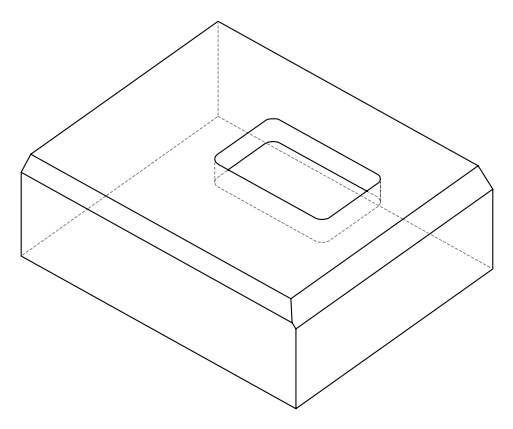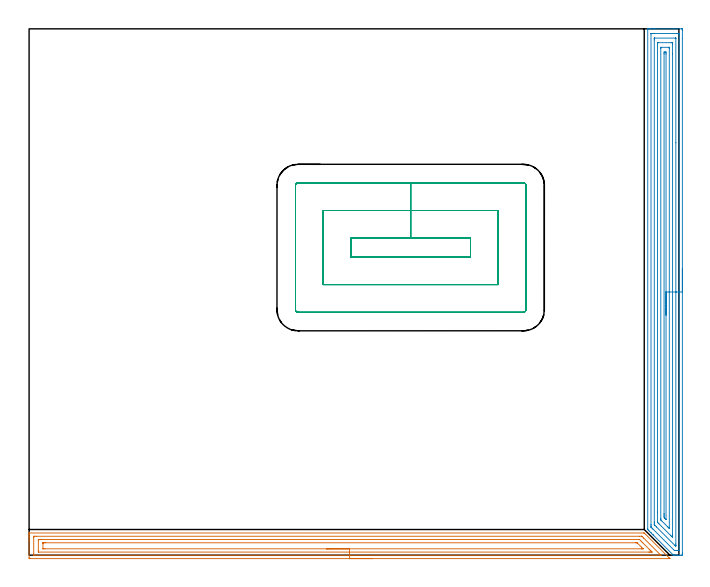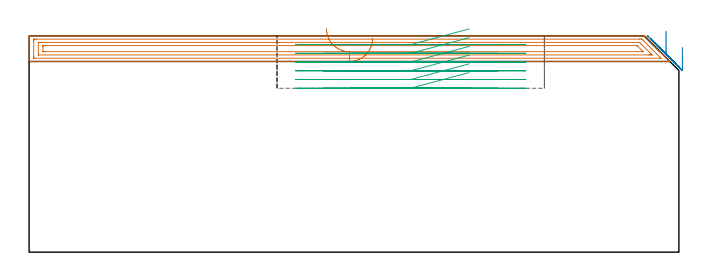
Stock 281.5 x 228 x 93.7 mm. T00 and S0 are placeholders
(PLAN: 3 operations, 1 tool changes, 28.7 min)
(1 AREA_MILL | FG_CHAMFER_SURFACE | UGT0205_001 | 8.99 min | 17315 mm3)
(2 AREA_MILL_1 | FG_CHAMFER_SURFACE_1 | UGT0205_001 | 10.97 min | 24979 mm3)
(3 MILL_RECTANGULAR_POCKET | POCKET_RECTANGULAR_STRAIGHT | UGT0201_008 | Follow Part, ap 4, ae 75% | 8.7 min | 187933 mm3)
(TOOL UGT0205_001 | Chamfer Mill 20 x 3 x 45 deg. | D20 FL50 Z2)
(TOOL UGT0201_008 | End Mill 16 mm | D16 FL32 Z4)
(OP 1 AREA_MILL)
G17 G21 G94 G90
T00 M6
G54
G17 G0 G90 X148.8 Y-1.5 S1061 M3
G43 Z103.7 H0
Z92.6
G94 G1 X148.762 Z91.728 F250.
X148.648 Z90.864
X148.459 Z90.012
X148.197 Z89.18
X147.863 Z88.374
X147.46 Z87.6
X146.991 Z86.864
X146.46 Z86.172
X145.871 Z85.529
X145.228 Z84.94
X144.536 Z84.408
X143.8 Z83.94
X143.026 Z83.537
X142.22 Z83.203
X141.388 Z82.941
X140.536 Z82.752
X139.672 Z82.638
X138.8 Z82.6
X0.631
X0.365 Y-1.497 Z82.602
X0.01 Y-1.492 Z82.606
X0. Y-1.132 Z82.966
Y6.286 Z90.381
Y7.706 Z91.803
Y8.074 Z92.17
Y8.811 Z92.911
Y9.08 Z93.18
X0.007 Y9.527 Z93.619
X0.01 Y9.597 Z93.689
X0.184 Y9.6 Z93.7
X266.237
X266.505 Y9.594 Z93.692
X266.623 Y9.477 Z93.576
X266.684 Y9.416 Z93.516
X277.267 Y-1.166 Z82.933
X277.417 Y-1.316 Z82.781
X277.565 Y-1.469 Z82.629
X277.583 Y-1.494 Z82.604
X277.565 Y-1.499 Z82.599
X138.8 Y-1.5 Z82.6
Y-0.086 Z84.014
X2.308 Y-0.085 Z84.015
X2.086 Y-0.082 Z84.018
X2.024 Y-0.079 Z84.021
X2.008 Y-0.076 Z84.024
X2.006 Y-0.07 Z84.03
X2.002 Y-0.034 Z84.066
X2.001 Y0.026 Z84.126
X2. Y0.445 Z84.545
X2.001 Y7.599 Z91.699
X2.008 Y8.074 Z92.174
X2.01 Y8.173 Z92.273
X2.197 Y8.181 Z92.281
X2.31 Y8.184 Z92.284
X2.42 Y8.185 Z92.285
X3.203 Y8.186 Z92.286
X264.449
X265.233 Y8.184 Z92.284
X265.343 Y8.182 Z92.282
X265.449 Y8.179 Z92.279
X265.564 Y8.074 Z92.174
X266.237 Y7.412 Z91.512
X273.391 Y0.259 Z84.359
X273.621 Y0.026 Z84.126
X273.696 Y-0.055 Z84.045
X273.715 Y-0.075 Z84.025
X273.687 Y-0.079 Z84.021
X273.614 Y-0.082 Z84.018
X273.502 Y-0.085 Z84.015
X138.8 Y-0.086 Z84.014
Y1.328 Z85.428
X4.208 Y1.329 Z85.429
X4.047 Y1.331 Z85.431
X4.02 Y1.332 Z85.432
X4.013 Y1.334 Z85.434
X4.01 Y1.356 Z85.456
X4.004 Y1.467 Z85.567
X4.001 Y1.606 Z85.706
X4. Y1.814 Z85.914
X4.001 Y6.493 Z90.593
X4.007 Y6.702 Z90.802
X4.01 Y6.758 Z90.858
X4.029 Y6.765 Z90.865
X4.087 Y6.767 Z90.867
X4.208 Y6.77 Z90.87
X4.617 Y6.771 Z90.871
X5.103
X264.206
X264.327 Y6.77 Z90.87
X264.387 Y6.767 Z90.867
X264.414 Y6.765 Z90.865
X264.449 Y6.743 Z90.843
X264.913 Y6.286 Z90.386
X265.343 Y5.858 Z89.958
X265.81 Y5.391 Z89.491
X268.92 Y2.281 Z86.381
X269.386 Y1.814 Z85.914
X269.814 Y1.381 Z85.481
X269.853 Y1.336 Z85.436
X269.814 Y1.335 Z85.435
X269.404 Y1.331 Z85.431
X268.92 Y1.329 Z85.429
X268.511
X138.8 Y1.328 Z85.428
Y2.743 Z86.843
X6.857
X6.03 Y2.749 Z86.849
X6.012
X6.009 Y2.768 Z86.868
X6.004 Y2.823 Z86.923
X6.001 Y2.934 Z87.034
X6. Y4.943 Z89.043
X6.001 Y5.166 Z89.266
X6.004 Y5.277 Z89.377
X6.009 Y5.332 Z89.432
X6.013 Y5.351 Z89.451
X6.036 Y5.352 Z89.452
X6.891 Y5.357 Z89.457
X6.926
X262.694
X263.124 Y5.355 Z89.455
X263.339 Y5.352 Z89.452
X263.388 Y5.35 Z89.45
X263.449 Y5.294 Z89.394
X263.554 Y5.195 Z89.295
X265.343 Y3.408 Z87.508
X265.902 Y2.841 Z86.941
X265.961 Y2.778 Z86.878
X265.985 Y2.749 Z86.849
X265.95 Y2.748 Z86.848
X265.748 Y2.745 Z86.845
X265.343 Y2.743 Z86.843
X265.309
X138.8
X137.928 Z86.881
X137.063 Z86.995
X136.212 Z87.183
X135.38 Z87.446
X134.574 Z87.78
X133.8 Z88.182
X133.064 Z88.651
X132.372 Z89.182
X131.729 Z89.772
X131.14 Z90.415
X130.608 Z91.107
X130.14 Z91.843
X129.737 Z92.616
X129.403 Z93.422
X129.141 Z94.254
X128.952 Z95.106
X128.838 Z95.971
X128.8 Z96.843
G0 Z103.7
M5
M2
(OP 2 AREA_MILL_1)
G17 G21 G94 G90
T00 M6
G54
G17 G0 G90 X283. Y124. S1061 M3
G43 Z103.7 H0
Z88.7
G94 G1 Y123.962 Z87.828 F250.
Y123.848 Z86.964
Y123.659 Z86.112
Y123.397 Z85.28
Y123.063 Z84.474
Y122.66 Z83.7
Y122.191 Z82.964
Y121.66 Z82.272
Y121.071 Z81.629
Y120.428 Z81.04
Y119.736 Z80.508
Y119. Z80.04
Y118.226 Z79.637
Y117.42 Z79.303
Y116.588 Z79.041
Y115.736 Z78.852
Y114.872 Z78.738
Y114. Z78.7
Y1.048
X282.999 Y0.611 Z78.701
X282.994 Y0.161 Z78.702
X282.991 Y0.01 Z78.705
X282.551 Y0. Z79.144
X281.994 Z79.703
X281.669 Z80.027
X281.112 Z80.584
X280.788 Z80.908
X280.139 Z81.56
X279.674 Z82.026
X279.257 Y0.002 Z82.441
X279.094 Y0.01 Z82.604
X279.025 Y0.076 Z82.674
X278.935 Y0.164 Z82.763
X270.372 Y8.728 Z91.328
X270.212 Y8.886 Z91.485
X270.155 Y8.944 Z91.543
X269.523 Y9.577 Z92.177
X269.331 Y9.768 Z92.366
X268.675 Y10.425 Z93.025
X268.206 Y10.894 Z93.493
X268.004 Y11.093 Z93.689
X268. Y11.325 Z93.7
Y227.837
X268.002 Y227.993 Z93.688
X268.003 Y227.994
X268.33 Y228. Z93.369
X268.682 Z93.017
X269.331 Z92.364
X270.536 Z91.16
X271.093 Z90.601
X279.327 Z82.371
X282.551 Z79.147
X282.832 Y227.997 Z78.865
X282.992 Y227.99 Z78.706
X282.999 Y227.828 Z78.699
X283. Y227.389 Z78.7
Y223.846
Y114.
X281.586 Z80.114
X281.585 Y2.194 Z80.115
X281.584 Y2.093 Z80.116
X281.582 Y2.044 Z80.118
X281.579 Y2.023 Z80.121
X281.568 Y2.01 Z80.132
X281.177 Y2.003 Z80.523
X280.788 Y2.001 Z80.912
X280.295 Y2.003 Z81.405
X279.907 Y2.01 Z81.793
X279.535 Y2.027 Z82.165
X279.155 Y2.396 Z82.545
X270.212 Y11.337 Z91.488
X269.775 Y11.775 Z91.925
X269.556 Y11.998 Z92.144
X269.447 Y12.112 Z92.253
X269.422 Y12.14 Z92.278
X269.42 Y12.165 Z92.28
X269.417 Y12.218 Z92.283
X269.414 Y13.026 Z92.286
Y13.11
X269.415 Y225.806 Z92.285
X269.416 Y225.907 Z92.284
X269.418 Y225.956 Z92.282
X269.421 Y225.977 Z92.279
X269.432 Y225.99 Z92.268
X269.823 Y225.997 Z91.877
X270.212 Y225.999 Z91.488
X270.702 Y226. Z90.998
X280.788 Y225.999 Z80.912
X281.281 Y225.997 Z80.419
X281.488 Y225.99 Z80.212
X281.579 Y225.969 Z80.121
X281.584 Y225.69 Z80.116
X281.585 Y225.604 Z80.115
X281.586 Y114. Z80.114
X280.172 Z81.528
Y4.806
X280.17 Y4.182 Z81.53
X280.168 Y4.048 Z81.532
X280.165 Y4.017 Z81.535
X280.163 Y4.01 Z81.537
X280.146 Y4.007 Z81.554
X280.082 Y4.004 Z81.618
X279.996 Y4.015 Z81.704
X279.907 Y4.098 Z81.793
X279.818 Y4.182 Z81.882
X271.782 Y12.218 Z89.918
X271.093 Y12.909 Z90.607
X270.897 Y13.11 Z90.803
X270.835 Y13.182 Z90.865
X270.833 Y13.245 Z90.867
X270.83 Y13.377 Z90.87
X270.829 Y14.003 Z90.871
X270.828 Y14.272 Z90.872
Y223.194
X270.83 Y223.818 Z90.87
X270.832 Y223.952 Z90.868
X270.835 Y223.983 Z90.865
X270.837 Y223.99 Z90.863
X270.854 Y223.994 Z90.846
X270.915 Y223.999 Z90.785
X279.907 Z81.793
X280.086 Y223.997 Z81.614
X280.137 Y223.994 Z81.563
X280.163 Y223.99 Z81.537
X280.165 Y223.977 Z81.535
X280.169 Y223.907 Z81.531
X280.171 Y223.818 Z81.529
X280.172 Y178.674 Z81.528
Y114.
X278.757 Z82.943
Y8.646
X278.755 Y8.027 Z82.945
X278.752 Y7.753 Z82.948
X278.751 Y7.717 Z82.949
X278.744 Z82.956
X278.7 Y7.753 Z83.
X278.144 Y8.305 Z83.556
X277.802 Y8.646 Z83.898
X272.856 Y13.593 Z88.844
X272.447 Y14.003 Z89.253
X272.309 Y14.148 Z89.391
X272.261 Y14.2 Z89.439
X272.25 Y14.239 Z89.45
X272.248 Y14.314 Z89.452
X272.244 Y14.623 Z89.456
X272.243 Y18.726 Z89.457
Y221.14
X272.246 Y221.758 Z89.454
X272.25 Y221.967 Z89.45
X272.252 Y221.991 Z89.448
X272.273 Y221.993 Z89.427
X272.325 Y221.997 Z89.375
X272.431 Y221.999 Z89.269
X278.176 Y222. Z83.524
X278.573 Y221.99 Z83.127
X278.75 Y221.977 Z82.95
X278.752 Y221.875 Z82.948
X278.756 Y221.412 Z82.944
X278.757 Y217.189 Z82.943
Y114.
X277.343 Z84.357
Y12.054
X277.341 Y11.891 Z84.359
X277.336 Y11.582 Z84.364
X277.263 Y11.647 Z84.437
X276.682 Y12.218 Z85.018
X274.003 Y14.896 Z87.697
X273.737 Y15.167 Z87.963
X273.667 Y15.243 Z88.033
X273.66 Y15.544 Z88.04
X273.658 Y15.707 Z88.042
X273.657 Y219.517 Z88.043
X273.659 Y219.68 Z88.041
X273.665 Y219.99 Z88.035
X273.737 Y219.993 Z87.963
X273.982 Y219.999 Z87.718
X277.263 Z84.437
X277.305 Y219.998 Z84.395
X277.328 Y219.995 Z84.372
X277.334 Y219.992 Z84.366
X277.337 Y219.924 Z84.363
X277.342 Y219.599 Z84.358
X277.343 Y219.435 Z84.357
Y219.354
Y114.
X275.929 Z85.771
X275.928 Y15.492 Z85.772
X275.926 Y15.453 Z85.774
X275.924 Y15.437 Z85.776
X275.893 Y15.464 Z85.807
X275.559 Y15.789 Z86.141
X275.5 Y15.848 Z86.2
X275.093 Y16.267 Z86.607
X275.078 Y16.682 Z86.622
X275.073 Y17.114 Z86.627
X275.071 Y17.575 Z86.629
Y18.009
X275.072 Y217.109 Z86.628
X275.075 Y217.568 Z86.625
X275.081 Y217.993 Z86.619
X275.5 Z86.2
X275.919 Y217.99 Z85.781
X275.925 Y217.568 Z85.775
X275.928 Y217.134 Z85.772
X275.929 Y114. Z85.771
Y113.128 Z85.809
Y112.263 Z85.923
Y111.412 Z86.112
Y110.58 Z86.374
Y109.774 Z86.708
Y109. Z87.111
Y108.264 Z87.58
Y107.572 Z88.111
Y106.929 Z88.7
Y106.34 Z89.343
Y105.808 Z90.035
Y105.34 Z90.771
Y104.937 Z91.545
Y104.603 Z92.351
Y104.341 Z93.183
Y104.152 Z94.035
Y104.038 Z94.899
Y104. Z95.771
G0 Z103.7
M5
M2
(OP 3 MILL_RECTANGULAR_POCKET)
G17 G21 G94 G90
T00 M6
G54
G17 G0 G90 X190.616 Y137.3 S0 M3
G43 Z103.7 H0
Z96.7
G94 G1 X165.3 Z89.917 F250.
X139.4 F500.
Y129.2
X191.2
Y137.3
X165.3
Y149.3
X127.4
Y117.2
X203.2
Y149.3
X165.3
Y161.3
X116.5
G3 X115.4 Y160.2 R1.1
G1 Y106.3
G3 X116.5 Y105.2 R1.1
G1 X214.1
G3 X215.2 Y106.3 R1.1
G1 Y160.2
G3 X214.1 Y161.3 R1.1
G1 X165.3
X164.3
G0 X190.616 Y137.3 Z92.917
G1 X165.3 Z86.133 F250.
X139.4 F500.
Y129.2
X191.2
Y137.3
X165.3
Y149.3
X127.4
Y117.2
X203.2
Y149.3
X165.3
Y161.3
X116.5
G3 X115.4 Y160.2 R1.1
G1 Y106.3
G3 X116.5 Y105.2 R1.1
G1 X214.1
G3 X215.2 Y106.3 R1.1
G1 Y160.2
G3 X214.1 Y161.3 R1.1
G1 X165.3
X164.3
G0 X190.616 Y137.3 Z89.133
G1 X165.3 Z82.35 F250.
X139.4 F500.
Y129.2
X191.2
Y137.3
X165.3
Y149.3
X127.4
Y117.2
X203.2
Y149.3
X165.3
Y161.3
X116.5
G3 X115.4 Y160.2 R1.1
G1 Y106.3
G3 X116.5 Y105.2 R1.1
G1 X214.1
G3 X215.2 Y106.3 R1.1
G1 Y160.2
G3 X214.1 Y161.3 R1.1
G1 X165.3
X164.3
G0 X190.616 Y137.3 Z85.35
G1 X165.3 Z78.567 F250.
X139.4 F500.
Y129.2
X191.2
Y137.3
X165.3
Y149.3
X127.4
Y117.2
X203.2
Y149.3
X165.3
Y161.3
X116.5
G3 X115.4 Y160.2 R1.1
G1 Y106.3
G3 X116.5 Y105.2 R1.1
G1 X214.1
G3 X215.2 Y106.3 R1.1
G1 Y160.2
G3 X214.1 Y161.3 R1.1
G1 X165.3
X164.3
G0 X190.616 Y137.3 Z81.567
G1 X165.3 Z74.783 F250.
X139.4 F500.
Y129.2
X191.2
Y137.3
X165.3
Y149.3
X127.4
Y117.2
X203.2
Y149.3
X165.3
Y161.3
X116.5
G3 X115.4 Y160.2 R1.1
G1 Y106.3
G3 X116.5 Y105.2 R1.1
G1 X214.1
G3 X215.2 Y106.3 R1.1
G1 Y160.2
G3 X214.1 Y161.3 R1.1
G1 X165.3
X164.3
G0 X190.616 Y137.3 Z77.783
G1 X165.3 Z71. F250.
X139.4 F500.
Y129.2
X191.2
Y137.3
X165.3
Y149.3
X127.4
Y117.2
X203.2
Y149.3
X165.3
Y161.3
X116.5
G3 X115.4 Y160.2 R1.1
G1 Y106.3
G3 X116.5 Y105.2 R1.1
G1 X214.1
G3 X215.2 Y106.3 R1.1
G1 Y160.2
G3 X214.1 Y161.3 R1.1
G1 X165.3
X164.3
G0 Z103.7
M5
M2
